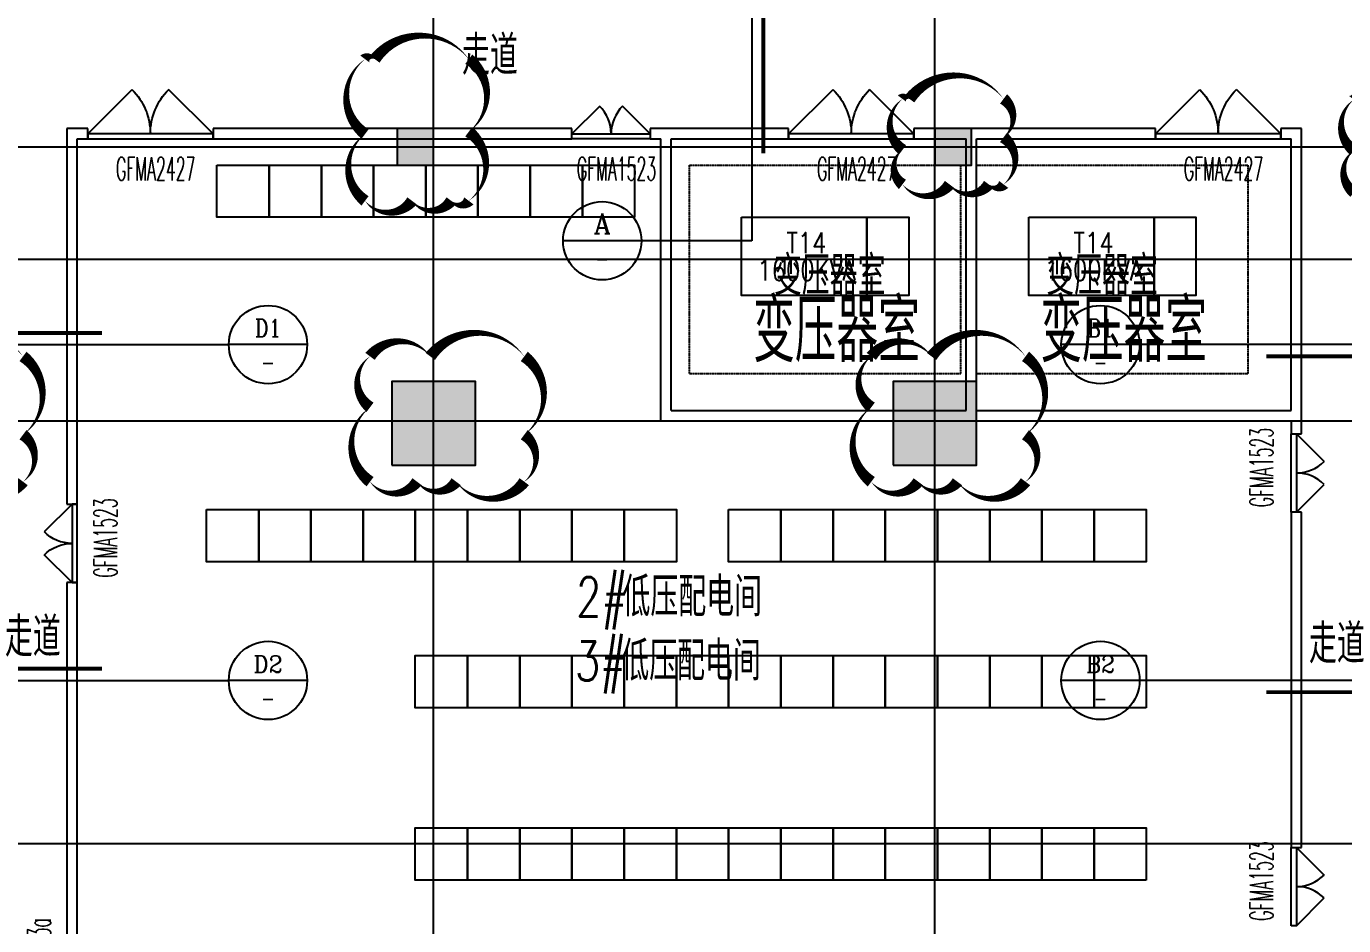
# Model space of a CAD drawing. Extents: x -12047294 to -5625356, y -1456591 to -622873.
# Drawn here: x -6044736 to -6019507, y -686148 to -668914 of the extents above; entities that cross this region are included whole.
import ezdxf
from ezdxf.enums import TextEntityAlignment as Align

# ---------------------------------------------------------------- set-up
doc = ezdxf.new("R2010")
doc.units = 0
doc.header["$LTSCALE"] = 10
doc.header["$MEASUREMENT"] = 0
doc.linetypes.add('DASH', pattern=[0.35, 0.25, -0.1])
doc.linetypes.add('DOTE', pattern=[2.42, 2, -0.2, 0.02, -0.2])
for name, color, linetype in [('A-COLUMN', 10, 'Continuous'), ('A-DIMIDEN', 211, 'Continuous'), ('A-DOORWIN', 151, 'Continuous'), ('A-TEXTDOOR', 181, 'Continuous'), ('A-TextRoom', 7, 'Continuous'), ('A-TK', 7, 'Continuous'), ('A-WALL', 2, 'Continuous'), ('DOTE', 9, 'DOTE'), ('EPD-SUBS-EQUI', 156, 'Continuous'), ('EPD-SYST-NOTE', 156, 'Continuous'), ('EPD-TEXT', 156, 'Continuous'), ('PUB_HATCH', 252, 'Continuous')]:
    doc.layers.add(name, color=color, linetype=linetype)
doc.layers.add('A-本次修改', color=6, linetype='Continuous', plot=False)
doc.layers.add('A-面积线', color=6, linetype='Continuous', plot=False)
doc.styles.add('_TCH_LABEL', font='COMPLEX', dxfattribs={"bigfont": 'GBCBIG'})
doc.styles.add('_TCH_WINDOW', font='tjromans.shx', dxfattribs={"width": 0.7, "height": 3.5, "bigfont": 'tjhztxt.shx'})
doc.styles.add('CC', font='tj-romans1.shx', dxfattribs={"width": 0.6, "bigfont": 'tj-hztxt1.shx'})
doc.styles.add('HZ', font='tjromans.shx', dxfattribs={"width": 0.6, "bigfont": 'tjhztxt.shx'})
doc.styles.add('注解汉字', font='tjromans.shx', dxfattribs={"width": 0.75, "bigfont": 'tjhztxt.shx'})

# ---------------------------------------------------------------- blocks, each defined once
blk = doc.blocks.new('A$C2AD976AC')
at = {"layer": 'EPD-SYST-NOTE', "linetype": 'DASH'}
for p, q in [((0, 0), (5200, 0)), ((0, -4000), (0, 0)), ((5200, -4000), (5200, 0)), ((5200, -4000), (0, -4000))]:
    blk.add_line(p, q, dxfattribs=at)
at = {"layer": 'EPD-SYST-NOTE'}
for points in [[(1000, -1000), (3400, -1000), (3400, -2500), (1000, -2500)], [(3400, -1000), (4200, -1000), (4200, -2500), (3400, -2500)]]:
    blk.add_lwpolyline(points, close=True, dxfattribs=at)
at = {"layer": 'EPD-SYST-NOTE', "style": 'HZ', "width": 0.8}
for s, p in [('T14', (2239, -1491)), ('1600KVA', (2239, -2012))]:
    blk.add_text(s, height=400, dxfattribs=at).set_placement(p, align=Align.MIDDLE_CENTER)
at = {"layer": 'EPD-TEXT', "style": 'CC', "width": 0.7}
blk.add_text('变压器室', height=1200, rotation=0, dxfattribs=at).set_placement((1220, -3775))
blk = doc.blocks.new('A$C557B581F')
at = {"layer": 'EPD-SUBS-EQUI', "elevation": 0}
for points in [[(1550, 15075), (2550, 15075), (2550, 14075), (1550, 14075)], [(2550, 15075), (3550, 15075), (3550, 14075), (2550, 14075)], [(3550, 15075), (4550, 15075), (4550, 14075), (3550, 14075)], [(4550, 15075), (5550, 15075), (5550, 14075), (4550, 14075)], [(5550, 15075), (6550, 15075), (6550, 14075), (5550, 14075)], [(6550, 15075), (7550, 15075), (7550, 14075), (6550, 14075)], [(7550, 15075), (8550, 15075), (8550, 14075), (7550, 14075)], [(8550, 15075), (9550, 15075), (9550, 14075), (8550, 14075)]]:
    blk.add_lwpolyline(points, close=True, dxfattribs=at)
at = {"layer": 'EPD-SUBS-EQUI'}
for points in [[(1350, 8475), (2350, 8475), (2350, 7475), (1350, 7475)], [(2350, 8475), (3350, 8475), (3350, 7475), (2350, 7475)], [(3350, 8475), (4350, 8475), (4350, 7475), (3350, 7475)], [(4350, 8475), (5350, 8475), (5350, 7475), (4350, 7475)], [(5350, 8475), (6350, 8475), (6350, 7475), (5350, 7475)], [(6350, 8475), (7350, 8475), (7350, 7475), (6350, 7475)], [(7350, 8475), (8350, 8475), (8350, 7475), (7350, 7475)], [(8350, 8475), (9350, 8475), (9350, 7475), (8350, 7475)], [(9350, 8475), (10350, 8475), (10350, 7475), (9350, 7475)], [(11350, 8475), (12350, 8475), (12350, 7475), (11350, 7475)], [(12350, 8475), (13350, 8475), (13350, 7475), (12350, 7475)], [(13350, 8475), (14350, 8475), (14350, 7475), (13350, 7475)], [(14350, 8475), (15350, 8475), (15350, 7475), (14350, 7475)], [(15350, 8475), (16350, 8475), (16350, 7475), (15350, 7475)], [(16350, 8475), (17350, 8475), (17350, 7475), (16350, 7475)], [(17350, 8475), (18350, 8475), (18350, 7475), (17350, 7475)], [(18350, 8475), (19350, 8475), (19350, 7475), (18350, 7475)], [(6350, 4675), (5350, 4675), (5350, 5675), (6350, 5675)], [(7350, 4675), (6350, 4675), (6350, 5675), (7350, 5675)], [(8350, 4675), (7350, 4675), (7350, 5675), (8350, 5675)], [(9350, 4675), (8350, 4675), (8350, 5675), (9350, 5675)], [(10350, 4675), (9350, 4675), (9350, 5675), (10350, 5675)], [(11350, 4675), (10350, 4675), (10350, 5675), (11350, 5675)], [(12350, 4675), (11350, 4675), (11350, 5675), (12350, 5675)], [(13350, 4675), (12350, 4675), (12350, 5675), (13350, 5675)], [(14350, 4675), (13350, 4675), (13350, 5675), (14350, 5675)], [(15350, 4675), (14350, 4675), (14350, 5675), (15350, 5675)], [(16350, 4675), (15350, 4675), (15350, 5675), (16350, 5675)], [(17350, 4675), (16350, 4675), (16350, 5675), (17350, 5675)], [(18350, 4675), (17350, 4675), (17350, 5675), (18350, 5675)], [(19350, 4675), (18350, 4675), (18350, 5675), (19350, 5675)], [(6350, 1375), (5350, 1375), (5350, 2375), (6350, 2375)], [(7350, 1375), (6350, 1375), (6350, 2375), (7350, 2375)], [(8350, 1375), (7350, 1375), (7350, 2375), (8350, 2375)], [(9350, 1375), (8350, 1375), (8350, 2375), (9350, 2375)], [(10350, 1375), (9350, 1375), (9350, 2375), (10350, 2375)], [(11350, 1375), (10350, 1375), (10350, 2375), (11350, 2375)], [(12350, 1375), (11350, 1375), (11350, 2375), (12350, 2375)], [(13350, 1375), (12350, 1375), (12350, 2375), (13350, 2375)], [(14350, 1375), (13350, 1375), (13350, 2375), (14350, 2375)], [(15350, 1375), (14350, 1375), (14350, 2375), (15350, 2375)], [(16350, 1375), (15350, 1375), (15350, 2375), (16350, 2375)], [(17350, 1375), (16350, 1375), (16350, 2375), (17350, 2375)], [(18350, 1375), (17350, 1375), (17350, 2375), (18350, 2375)], [(19350, 1375), (18350, 1375), (18350, 2375), (19350, 2375)]]:
    blk.add_lwpolyline(points, close=True, dxfattribs=at)
blk = doc.blocks.new('$DorLib2D$00000116')
at = {"color": 0}
for p, q in [((-0.5, 0), (-0.146, 0.354)), ((0.5, 0), (0.146, 0.354))]:
    blk.add_line(p, q, dxfattribs=at)
for centre, start, end in [((-0.5, 0), 0, 45), ((0.5, 0), 135, 180)]:
    blk.add_arc(centre, 0.5, start, end, dxfattribs=at)
blk = doc.blocks.new('_FZH')
blk.add_lwpolyline([(-0.5, -0.5), (0.5, -0.5), (0.5, 0.5), (-0.5, 0.5)], close=True)
at = {"layer": 'PUB_HATCH'}
blk.add_solid([(-0.5, -0.5), (0.5, -0.5), (-0.5, 0.5), (0.5, 0.5)], dxfattribs=at)
blk = doc.blocks.new('$DorLib2D$00000114')
at = {"color": 0}
blk.add_line((0.5, 0), (-0.207, 0.707), dxfattribs=at)
blk.add_arc((0.5, 0), 1, 135, 180, dxfattribs=at)

msp = doc.modelspace()

# ---------------------------------------------------------------- linework, layer by layer
at = {"layer": 'A-DIMIDEN'}
for p, q in [((-6030843.9, -667589.9), (-6030843.9, -673024.3)), ((-6032957.3, -673024.3), (-6034457.3, -673024.3)), ((-6030843.9, -673024.3), (-6032957.3, -673024.3)), ((-6046100.8, -675014.2), (-6042384.9, -675014.2)), ((-6042384.9, -675014.2), (-6040857.3, -675014.2)), ((-6039357.3, -675014.2), (-6040857.3, -675014.2)), ((-6023415, -675014.2), (-6024915, -675014.2)), ((-6021887.4, -675014.2), (-6023415, -675014.2)), ((-6018171.5, -675014.2), (-6021887.4, -675014.2)), ((-6046100.8, -681449.6), (-6042384.9, -681449.6)), ((-6042384.9, -681449.6), (-6040857.3, -681449.6)), ((-6039357.3, -681449.6), (-6040857.3, -681449.6)), ((-6023415, -681449.6), (-6024915, -681449.6)), ((-6021887.4, -681449.6), (-6023415, -681449.6)), ((-6018171.5, -681449.6), (-6021887.4, -681449.6))]:
    msp.add_line(p, q, dxfattribs=at)
at = {"layer": 'A-DIMIDEN', "const_width": 75}
for points in [[(-6030618.9, -667589.9), (-6030618.9, -671349.6)], [(-6046100.8, -674789.2), (-6043285.1, -674789.2)], [(-6018171.5, -675239.2), (-6020987.2, -675239.2)], [(-6046100.8, -681224.6), (-6043285.1, -681224.6)], [(-6018171.5, -681674.6), (-6020987.2, -681674.6)]]:
    msp.add_lwpolyline(points, dxfattribs=at)
at = {"layer": 'A-DIMIDEN'}
for centre in [(-6033707.3, -673024.3), (-6040107.3, -675014.2), (-6024165, -675014.2), (-6040107.3, -681449.6), (-6024165, -681449.6)]:
    msp.add_circle(centre, 750, dxfattribs=at)
at = {"layer": 'A-DOORWIN', "elevation": 0}
for points in [[(-6043561.1, -671073.4), (-6041161.1, -671073.4), (-6041161.1, -670973.4), (-6043561.1, -670973.4)], [(-6020511.2, -678223.4), (-6020511.2, -676723.4), (-6020411.2, -676723.4), (-6020411.2, -678223.4)], [(-6043761.1, -679573.4), (-6043761.1, -678073.4), (-6043861.1, -678073.4), (-6043861.1, -679573.4)], [(-6020511.2, -686148.4), (-6020511.2, -684648.4), (-6020411.2, -684648.4), (-6020411.2, -686148.4)]]:
    msp.add_lwpolyline(points, close=True, dxfattribs=at)
at = {"layer": 'A-DOORWIN'}
for points in [[(-6032786.1, -671073.4), (-6034286.1, -671073.4), (-6034286.1, -670973.4), (-6032786.1, -670973.4)], [(-6030136.1, -671073.4), (-6027736.1, -671073.4), (-6027736.1, -670973.4), (-6030136.1, -670973.4)], [(-6023111.2, -671073.4), (-6020711.2, -671073.4), (-6020711.2, -670973.4), (-6023111.2, -670973.4)]]:
    msp.add_lwpolyline(points, close=True, dxfattribs=at)
at = {"layer": 'A-WALL'}
for p, q in [((-6043961.1, -670873.4), (-6043961.1, -678073.4)), ((-6043561.1, -670873.4), (-6043961.1, -670873.4)), ((-6043761.1, -678073.4), (-6043761.1, -671073.4)), ((-6043761.1, -671073.4), (-6043561.1, -671073.4)), ((-6043561.1, -671073.4), (-6043561.1, -670873.4)), ((-6034286.1, -670873.4), (-6041161.1, -670873.4)), ((-6041161.1, -670873.4), (-6041161.1, -671073.4)), ((-6041161.1, -671073.4), (-6034286.1, -671073.4)), ((-6034286.1, -671073.4), (-6034286.1, -670873.4)), ((-6032386.1, -670873.4), (-6032786.1, -670873.4)), ((-6032786.1, -670873.4), (-6032786.1, -671073.4)), ((-6032786.1, -671073.4), (-6032586.1, -671073.4)), ((-6032586.1, -676473.4), (-6032586.1, -671073.4)), ((-6030136.1, -670873.4), (-6032386.1, -670873.4)), ((-6032386.1, -671073.4), (-6030136.1, -671073.4)), ((-6032386.1, -676273.4), (-6032386.1, -671073.4)), ((-6030136.1, -671073.4), (-6030136.1, -670873.4)), ((-6026536.1, -670873.4), (-6027736.1, -670873.4)), ((-6027736.1, -670873.4), (-6027736.1, -671073.4)), ((-6027736.1, -671073.4), (-6026736.1, -671073.4)), ((-6026736.1, -676273.4), (-6026736.1, -671073.4)), ((-6023111.2, -670873.4), (-6026536.1, -670873.4)), ((-6026536.1, -671073.4), (-6023111.2, -671073.4)), ((-6026536.1, -676273.4), (-6026536.1, -671073.4)), ((-6023111.2, -671073.4), (-6023111.2, -670873.4)), ((-6020311.2, -670873.4), (-6020711.2, -670873.4)), ((-6020711.2, -670873.4), (-6020711.2, -671073.4)), ((-6020711.2, -671073.4), (-6020511.2, -671073.4)), ((-6020511.2, -676273.4), (-6020511.2, -671073.4)), ((-6020311.2, -676473.4), (-6020311.2, -670873.4)), ((-6032386.1, -676273.4), (-6026736.1, -676273.4)), ((-6026536.1, -676273.4), (-6020511.2, -676273.4)), ((-6032586.1, -676473.4), (-6026536.1, -676473.4)), ((-6026536.1, -676473.4), (-6020511.2, -676473.4)), ((-6020511.2, -676473.4), (-6020511.2, -676723.4)), ((-6020311.2, -676723.4), (-6020311.2, -676473.4)), ((-6020511.2, -676723.4), (-6020311.2, -676723.4)), ((-6043961.1, -678073.4), (-6043761.1, -678073.4)), ((-6020311.2, -678223.4), (-6020511.2, -678223.4)), ((-6020511.2, -678223.4), (-6020511.2, -684648.4)), ((-6020311.2, -684648.4), (-6020311.2, -678223.4)), ((-6043761.1, -679573.4), (-6043961.1, -679573.4)), ((-6043961.1, -679573.4), (-6043961.1, -686348.4)), ((-6043761.1, -686348.4), (-6043761.1, -679573.4)), ((-6020511.2, -684648.4), (-6020311.2, -684648.4))]:
    msp.add_line(p, q, dxfattribs=at)
at = {"layer": 'A-本次修改', "color": 3}
for points in [[(-6038249.2, -669543, 0, 225, 0.5), (-6038249.2, -670978, 0, 225, 0.5), (-6038249.2, -672258.5, 0, 225, 0.5), (-6037349.2, -672258.5, 0, 225, 0.5), (-6036599.2, -672258.5, 0, 225, 0.5), (-6036262.2, -672258.5, 0, 225, 0.5), (-6036262.2, -670933.9, 0, 225, 0.5), (-6036262.2, -669543, 0, 225, 0.5), (-6038062.2, -669543, 0, 225, 0.5)], [(-6027955.5, -670306, 0, 225, 0.5), (-6027955.5, -671281, 0, 225, 0.5), (-6027955.5, -671942.5, 0, 225, 0.5), (-6027055.5, -671942.5, 0, 225, 0.5), (-6026305.5, -671942.5, 0, 225, 0.5), (-6026020.5, -671942.5, 0, 225, 0.5), (-6026020.5, -671042.5, 0, 225, 0.5), (-6026020.5, -670306, 0, 225, 0.5), (-6027820.5, -670306, 0, 225, 0.5)], [(-6019310.5, -670319, 0, 225, 0.5), (-6019310.5, -671294, 0, 225, 0.5), (-6019310.5, -672095, 0, 225, 0.5), (-6018410.5, -672095, 0, 225, 0.5), (-6017660.5, -672095, 0, 225, 0.5), (-6017488, -672095, 0, 225, 0.5), (-6017488, -671195, 0, 225, 0.5), (-6017488, -670319, 0, 225, 0.5), (-6019288, -670319, 0, 225, 0.5)], [(-6047753.5, -675239.5, 0, 225, 0.5), (-6047753.5, -676214.5, 0, 225, 0.5), (-6047753.5, -677641, 0, 225, 0.5), (-6046853.5, -677641, 0, 225, 0.5), (-6046103.5, -677641, 0, 225, 0.5), (-6044799.5, -677641, 0, 225, 0.5), (-6044799.5, -676741, 0, 225, 0.5), (-6044799.5, -675239.5, 0, 225, 0.5), (-6046599.5, -675239.5, 0, 225, 0.5)], [(-6038153.5, -675239.5, 0, 225, 0.5), (-6038153.5, -676214.5, 0, 225, 0.5), (-6038153.5, -677641, 0, 225, 0.5), (-6037253.5, -677641, 0, 225, 0.5), (-6036503.5, -677641, 0, 225, 0.5), (-6035199.5, -677641, 0, 225, 0.5), (-6035199.5, -676741, 0, 225, 0.5), (-6035199.5, -675239.5, 0, 225, 0.5), (-6036999.5, -675239.5, 0, 225, 0.5)], [(-6028553.5, -675239.5, 0, 225, 0.5), (-6028553.5, -676214.5, 0, 225, 0.5), (-6028553.5, -677641, 0, 225, 0.5), (-6027653.5, -677641, 0, 225, 0.5), (-6026903.5, -677641, 0, 225, 0.5), (-6025599.5, -677641, 0, 225, 0.5), (-6025599.5, -676741, 0, 225, 0.5), (-6025599.5, -675239.5, 0, 225, 0.5), (-6027399.5, -675239.5, 0, 225, 0.5)]]:
    msp.add_lwpolyline(points, format="xyseb", close=True, dxfattribs=at)
at = {"layer": 'DOTE', "linetype": 'DOTE'}
for p, q in [((-6036936.1, -756448.6), (-6036936.1, -655372.8)), ((-6027336.1, -756448.6), (-6027336.1, -655372.8)), ((-6089538.8, -676473.4), (-5988539.2, -676473.4)), ((-6089538.8, -684573.4), (-5988539.2, -684573.4))]:
    msp.add_line(p, q, dxfattribs=at)
at = {"layer": 'DOTE'}
msp.add_line((-6089538.8, -671223.4), (-5988539.2, -671223.4), dxfattribs=at)
at = {"layer": 'DOTE', "color": 250, "linetype": 'DASH', "ltscale": 5}
msp.add_lwpolyline([(-6056536.1, -673373.4), (-6006536.1, -673373.4), (-6006536.1, -723273.4), (-6056536.1, -723273.4)], close=True, dxfattribs=at)

# ---------------------------------------------------------------- block references
for p in [(-6032036.1, -671573.4), (-6026536.1, -671573.4)]:
    msp.add_blockref('A$C2AD976AC', p)
at = {"layer": 'A-COLUMN'}
for p, xscale, yscale, zscale in [((-6037286.1, -671223.4), 700, 700, 700), ((-6026986.1, -671223.4, 0), 700, 700, 700), ((-6036936.1, -676523.4), 1600, 1600, 1600), ((-6027336.1, -676523.4), 1600, 1600, 1600)]:
    msp.add_blockref('_FZH', p, dxfattribs=dict(at, xscale=xscale, yscale=yscale, zscale=zscale))
at = {"layer": 'A-DOORWIN'}
ref = msp.add_blockref('$DorLib2D$00000116', (-6042361.1, -670973.4), dxfattribs=dict(at, xscale=-2400, yscale=2400, zscale=-2400, rotation=3.9306e-11))
ref.add_attrib('A', 'GFMA2427', (-6043018.4, -671866.4), dxfattribs={"layer": 'A-TEXTDOOR', "height": 446.25, "style": '_TCH_WINDOW', "width": 0.494118})
ref = msp.add_blockref('$DorLib2D$00000116', (-6028936.1, -670973.4), dxfattribs=dict(at, xscale=-2400, yscale=2400, zscale=-2400))
ref.add_attrib('A', 'GFMA2427', (-6029593.4, -671866.4), dxfattribs={"layer": 'A-TEXTDOOR', "height": 446.25, "style": '_TCH_WINDOW', "width": 0.494118})
ref = msp.add_blockref('$DorLib2D$00000116', (-6021911.2, -670973.4), dxfattribs=dict(at, xscale=-2400, yscale=2400, zscale=-2400))
ref.add_attrib('A', 'GFMA2427', (-6022568.4, -671866.4), dxfattribs={"layer": 'A-TEXTDOOR', "height": 446.25, "style": '_TCH_WINDOW', "width": 0.494118})
ref = msp.add_blockref('$DorLib2D$00000116', (-6033536.1, -670973.4), dxfattribs=dict(at, xscale=1500, yscale=1500, zscale=1500, rotation=3.9306e-11))
ref.add_attrib('A', 'GFMA1523', (-6034193.4, -671866.4), dxfattribs={"layer": 'A-TEXTDOOR', "height": 446.25, "style": '_TCH_WINDOW', "width": 0.494118})
ref = msp.add_blockref('$DorLib2D$00000116', (-6020411.2, -677473.4), dxfattribs=dict(at, xscale=-1500, yscale=-1500, zscale=-1500, rotation=89.99999999584993))
ref.add_attrib('A', 'GFMA1523', (-6020857.9, -678130.7), dxfattribs={"layer": 'A-TEXTDOOR', "height": 446.25, "rotation": 90, "style": '_TCH_WINDOW', "width": 0.494118})
ref = msp.add_blockref('$DorLib2D$00000116', (-6043861.1, -678823.4), dxfattribs=dict(at, xscale=-1500, yscale=1500, zscale=-1500, rotation=89.99999999864143))
ref.add_attrib('A', 'GFMA1523', (-6042998, -679480.7), dxfattribs={"layer": 'A-TEXTDOOR', "height": 446.25, "rotation": 90, "style": '_TCH_WINDOW', "width": 0.494118})
ref = msp.add_blockref('$DorLib2D$00000116', (-6020411.2, -685398.4), dxfattribs=dict(at, xscale=-1500, yscale=-1500, zscale=-1500, rotation=89.99999999584993))
ref.add_attrib('A', 'GFMA1523', (-6020857.9, -686055.7), dxfattribs={"layer": 'A-TEXTDOOR', "height": 446.25, "rotation": 90, "style": '_TCH_WINDOW', "width": 0.494118})
ref = msp.add_blockref('$DorLib2D$00000114', (-6043861.1, -687848.4), dxfattribs=dict(at, xscale=1000, yscale=1000, zscale=1000, rotation=89.99999999607417))
ref.add_attrib('A', 'GMFC1023a', (-6044269.7, -687735.1), dxfattribs={"layer": 'A-TEXTDOOR', "height": 446.25, "rotation": 90, "style": '_TCH_WINDOW', "width": 0.494118})
at = {"layer": 'A-面积线'}
msp.add_blockref('A$C557B581F', (-6042636.1, -686648.4), dxfattribs=at)

# ---------------------------------------------------------------- texts
at = {"layer": 'A-TextRoom', "style": '注解汉字', "width": 0.75}
for s, p in [('走道', (-6036391.5, -669842.9)), ('变压器室', (-6030418.6, -674066.7, -500)), ('变压器室', (-6025203.1, -674066.7, -500)), ('2#', (-6034205.8, -680222.7, -500)), ('低压配电间', (-6033318.8, -680222.7, -500)), ('走道', (-6045146.4, -680992.4)), ('走道', (-6020171, -681121.4)), ('3#', (-6034228.8, -681451.9, -500)), ('低压配电间', (-6033341.8, -681451.9, -500))]:
    msp.add_text(s, height=750, dxfattribs=at).set_placement(p)
at = {"layer": 'A-TK', "style": '_TCH_LABEL'}
for s, height, p, p2 in [('A', 381.2, (-6033870.7, -672884), (-6033544, -672884)), ('D1', 339.7, (-6040358, -674867.3), (-6039856.5, -674867.3)), ('B1', 339.7, (-6024415.8, -674867.3), (-6023914.3, -674867.3)), ('D2', 322.69, (-6040383.9, -681299.8), (-6039830.7, -681299.8)), ('B2', 322.69, (-6024441.6, -681299.8), (-6023888.4, -681299.8))]:
    msp.add_text(s, height=height, dxfattribs=at).set_placement(p, p2, align=Align.FIT)
at = {"layer": 'A-TK', "style": '_TCH_LABEL', "width": 0.777778}
for p, p2 in [((-6033837.8, -673554.7), (-6033576.8, -673554.7)), ((-6040237.8, -675544.5), (-6039976.8, -675544.5)), ((-6024295.5, -675544.5), (-6024034.5, -675544.5)), ((-6040237.8, -681979.9), (-6039976.8, -681979.9)), ((-6024295.5, -681979.9), (-6024034.5, -681979.9))]:
    msp.add_text('-', height=391.5, dxfattribs=at).set_placement(p, p2, align=Align.FIT)

doc.saveas('drawing.dxf')
